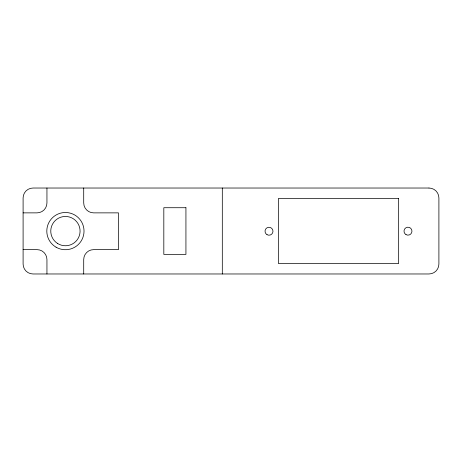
<?xml version="1.0" encoding="UTF-8"?>
<svg xmlns="http://www.w3.org/2000/svg" width="462" height="462" viewBox="0 0 462 462"><rect width="100%" height="100%" fill="white"/><g stroke="black" fill="none" stroke-linecap="round" stroke-linejoin="round"><path stroke-width="0.69" d="M23.1 212.867L37.012 212.867A9.933 9.933 0 0 0 46.945 202.933L46.945 188.028M23.1 249.63L37.012 249.63A9.933 9.933 0 0 1 46.945 259.563L46.945 273.972M222.309 188.028L222.309 273.972M83.709 188.028L83.709 202.933A9.933 9.933 0 0 0 93.642 212.867L118.48 212.867L118.48 249.63L93.642 249.63A9.933 9.933 0 0 0 83.709 259.563L83.709 273.972M428.967 188.028L33.033 188.028A9.933 9.933 0 0 0 23.1 197.967L23.1 264.033A9.933 9.933 0 0 0 33.033 273.972L428.967 273.972A9.933 9.933 0 0 0 438.9 264.033L438.9 197.967A9.933 9.933 0 0 0 428.967 188.028M398.66 198.464L278.442 198.464L278.442 263.536L398.66 263.536L398.66 198.464M185.932 207.721L163.819 207.721L163.819 254.406L185.932 254.406L185.932 207.721M267.019 234.679A3.973 3.973 0 0 0 272.978 231.237A3.973 3.973 0 0 0 267.019 227.795A3.973 3.973 0 0 0 267.019 234.679M406 234.615A3.973 3.973 0 0 0 411.96 231.173A3.973 3.973 0 0 0 406 227.731A3.973 3.973 0 0 0 406 234.615M57.542 243.457A14.651 14.651 0 0 0 80.059 231.751A14.651 14.651 0 0 0 58.662 218.104A14.651 14.651 0 0 0 57.542 243.457M56.093 247.21A18.607 18.607 0 0 0 84.026 231.127A18.607 18.607 0 0 0 56.127 214.98A18.607 18.607 0 0 0 56.093 247.21"/></g></svg>
